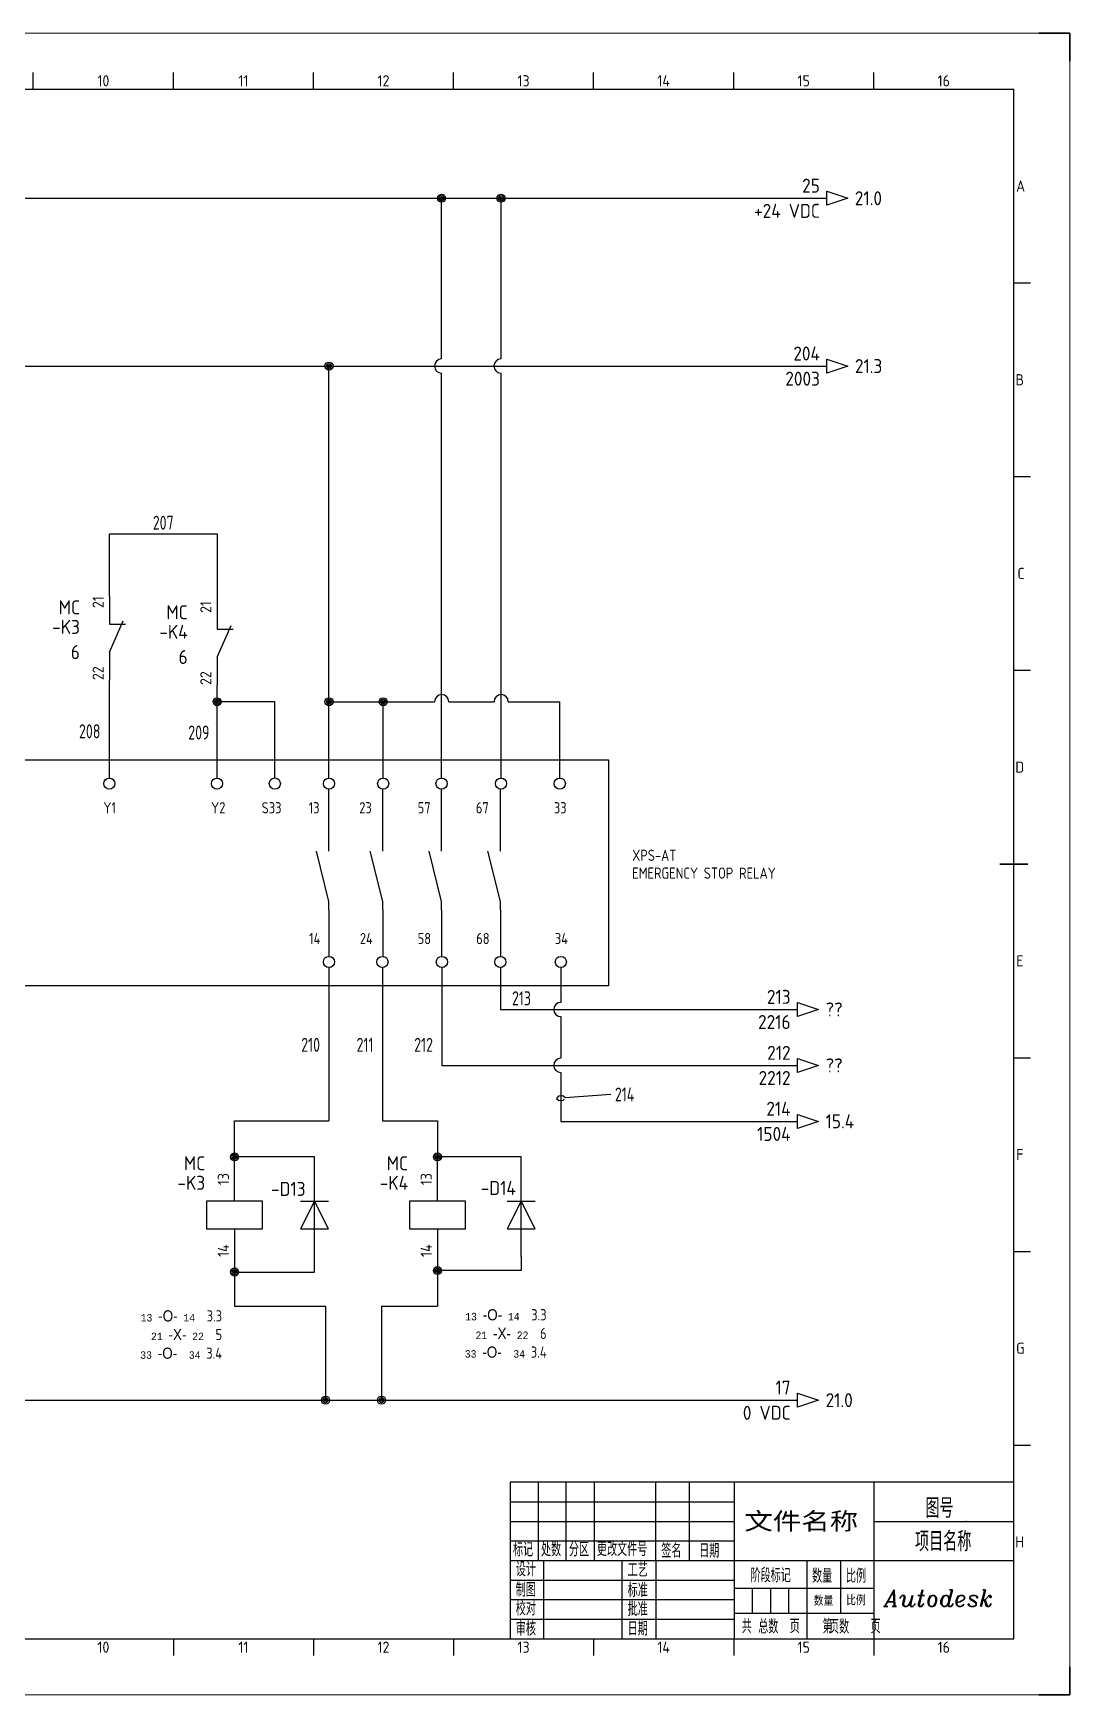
# Model space of a CAD drawing. Header units: millimetres. Extents: x 0 to 841, y 0 to 594.
# Drawn here: x 471 to 841, y 0 to 594 of the extents above; entities that cross this region are included whole.
import ezdxf
from ezdxf.enums import TextEntityAlignment as Align

# ---------------------------------------------------------------- set-up
doc = ezdxf.new("R2010")
doc.units = ezdxf.units.MM
doc.header["$LTSCALE"] = 12
for name, color, linetype in [('AE_BOR', 1, 'Continuous'), ('BLU_1.0mm^2', 5, 'Continuous'), ('DESC', 150, 'Continuous'), ('GRN_2.5mm^2', 3, 'Continuous'), ('GRY_1.5mm^2', 9, 'Continuous'), ('LOC', 8, 'Continuous'), ('MISC', 7, 'Continuous'), ('SYMS', 7, 'Continuous'), ('TAGS', 150, 'Continuous'), ('TERMS', 123, 'Continuous'), ('WIRENO', 72, 'Continuous'), ('WIREREF', 52, 'Continuous'), ('XREF', 7, 'Continuous'), ('XREFCHILD', 134, 'Continuous'), ('图框_外框线', 7, 'Continuous'), ('图框_标题栏属性', 1, 'Continuous'), ('图框_标题栏文字', 6, 'Continuous')]:
    doc.layers.add(name, color=color, linetype=linetype)
doc.styles.get("Standard").update_dxf_attribs({"font": 'txt.shx', "bigfont": 'gbcbig.shx'})
doc.styles.add('WD', font='romans.shx', dxfattribs={"bigfont": 'gbcbig.shx'})
doc.styles.add('WD_IEC', font='isocp2.shx', dxfattribs={"width": 0.9, "height": 4, "bigfont": 'gbcbig.shx'})
doc.styles.add('工程字', font='gbenor.shx', dxfattribs={"bigfont": 'gbcbig.shx'})

# ---------------------------------------------------------------- blocks, each defined once
blk = doc.blocks.new('gb_a1')
for p, q in [((20, 574), (821, 574)), ((821, 20), (821, 574)), ((20, 20), (821, 20))]:
    blk.add_line(p, q)
at = {"layer": 'AE_BOR', "color": 1, "lineweight": 15}
for p, q in [((0, 594), (841, 594)), ((841, 594), (841, 0)), ((841, 0), (0, 0))]:
    blk.add_line(p, q, dxfattribs=at)
at = {"layer": 'AE_BOR', "lineweight": 30}
for p, q in [((841, 594), (830, 594)), ((841, 584), (841, 594)), ((841, 0), (841, 10)), ((841, 0), (830, 0))]:
    blk.add_line(p, q, dxfattribs=at)
at = {"layer": 'AE_BOR'}
for p, q in [((470.5625, 574), (470.5625, 580)), ((520.625, 574), (520.625, 580)), ((570.6875, 574), (570.6875, 580)), ((620.75, 574), (620.75, 580)), ((670.8125, 574), (670.8125, 580)), ((720.875, 574), (720.875, 580)), ((770.9375, 574), (770.9375, 580)), ((821, 504.75), (827, 504.75)), ((821, 435.5), (827, 435.5)), ((821, 366.25), (827, 366.25)), ((821, 227.75), (827, 227.75)), ((821, 158.5), (827, 158.5)), ((821, 89.25), (827, 89.25)), ((520.625, 20), (520.625, 14)), ((570.6875, 20), (570.6875, 14)), ((620.75, 20), (620.75, 14)), ((670.8125, 20), (670.8125, 14)), ((720.875, 20), (720.875, 14)), ((770.9375, 20), (770.9375, 14))]:
    blk.add_line(p, q, dxfattribs=at)
at = {"layer": 'AE_BOR', "color": 2, "lineweight": 30}
blk.add_line((816, 297), (826, 297), dxfattribs=at)
at = {"layer": 'AE_BOR', "style": 'WD_IEC'}
for s, p in [('10', (495.59375, 575)), ('11', (545.65625, 575)), ('12', (595.71875, 575)), ('13', (645.78125, 575)), ('14', (695.84375, 575)), ('15', (745.90625, 575)), ('16', (795.96875, 575)), ('10', (495.59375, 15)), ('11', (545.65625, 15)), ('12', (595.71875, 15)), ('13', (645.78125, 15)), ('14', (695.84375, 15)), ('15', (745.90625, 15)), ('16', (795.96875, 15))]:
    blk.add_text(s, height=4, dxfattribs=at).set_placement(p, align=Align.CENTER)
for s, p in [('A', (825.04762, 539.375)), ('B', (824.66667, 470.125)), ('C', (824.85714, 400.875)), ('D', (824.66667, 331.625)), ('E', (824.47619, 262.375)), ('F', (824.47619, 193.125)), ('G', (824.85714, 123.875)), ('H', (824.66667, 54.625))]:
    blk.add_text(s, height=4, dxfattribs=at).set_placement(p, align=Align.MIDDLE_RIGHT)
blk = doc.blocks.new('VDV1_25')
for p, q in [((237.14, 30.12), (232.64, 48.12)), ((237.14, 48.12), (237.14, 51.12)), ((256.39, 30.12), (251.89, 48.12)), ((256.39, 48.12), (256.39, 51.12)), ((277.39, 30.12), (272.89, 48.12)), ((277.39, 48.12), (277.39, 51.12)), ((298.39, 30.12), (293.89, 48.12)), ((298.39, 48.12), (298.39, 51.12)), ((237.14, 27.12), (237.14, 30.12)), ((256.39, 27.12), (256.39, 30.12)), ((277.39, 27.12), (277.39, 30.12)), ((298.39, 27.12), (298.39, 30.12))]:
    blk.add_line(p, q)
for centre in [(14.88, 72.25), (34.25, 72.25), (55.25, 72.25), (74.38, 72.25), (95.62, 72.25), (116.62, 72.25), (158.62, 72.25), (197.12, 72.25), (217.78, 72.26), (237.14, 72.25), (256.5, 72.25), (277.38, 72.25), (298.62, 72.25), (319.62, 72.25), (14.88, 8.5), (34, 8.5), (74.75, 8.5), (96, 8.5), (237.12, 8.5), (256.25, 8.5), (277.5, 8.5), (298.38, 8.5), (320, 8.5)]:
    blk.add_circle(centre, 2)
at = {"layer": 'SYMS'}
for p, q in [((0, 80.75), (337, 80.75)), ((0, 0), (0, 80.75)), ((337, 80.75), (337, 0)), ((237.14, 51.12), (237.14, 70.25)), ((256.39, 51.12), (256.39, 70.25)), ((277.39, 51.12), (277.39, 70.25)), ((298.39, 51.12), (298.39, 70.25)), ((237.14, 27.12), (237.12, 10.5)), ((256.39, 27.12), (256.38, 10.5)), ((277.39, 27.12), (277.38, 10.5)), ((298.39, 27.12), (298.38, 10.5)), ((337, 0), (0, 0))]:
    blk.add_line(p, q, dxfattribs=at)
at = {"style": 'WD_IEC', "flags": 1}
for tag, p, height in [('X4TERM01', (12.88, 72.25), 0.256), ('X2TERM01', (14.88, 74.25), 0.256), ('X2TERM02', (34.25, 74.25), 0.256), ('X2TERM03', (55.25, 74.25), 0.256), ('X2TERM04', (74.38, 74.25), 0.256), ('X2TERM05', (95.62, 74.25), 0.256), ('X2TERM06', (116.62, 74.25), 0.256), ('X2TERM07', (158.62, 74.25), 0.256), ('X2TERM08', (197.12, 74.25), 0.256), ('X2TERM09', (217.78, 74.26), 0.256), ('X2TERM10', (237.14, 74.25), 0.256), ('X2TERM11', (256.5, 74.25), 0.256), ('X2TERM12', (277.38, 74.25), 0.256), ('X2TERM13', (298.62, 74.25), 0.256), ('X2TERM14', (319.62, 74.25), 0.256), ('X1TERM14', (321.62, 72.25), 0.256), ('X4TERM15', (12.88, 8.5), 0.256), ('X8TERM15', (14.88, 6.5), 0.256), ('X8TERM16', (34, 6.5), 0.256), ('X8TERM17', (74.75, 6.5), 0.256), ('X8TERM18', (96, 6.5), 0.256), ('X8TERM19', (237.12, 6.5), 0.256), ('X8TERM20', (256.25, 6.5), 0.256), ('X8TERM21', (277.5, 6.5), 0.256), ('X8TERM22', (298.38, 6.5), 0.256), ('X8TERM23', (320, 6.5), 0.256), ('X1TERM23', (322, 8.5), 0.256), ('FAMILY', (0, 0), 0.02), ('CAT', (0, 0), 0.02), ('MFG', (0, 0), 0.02), ('ASSYCODE', (0, 0), 0.02)]:
    blk.add_attdef(tag, p, '', height=height, dxfattribs=at)
at = {"style": 'WD_IEC'}
for tag, p in [('DESC1', (345.5, 44.62)), ('DESC2', (345.5, 38.25)), ('INST', (347.85, 24.39)), ('LOC', (347.97, 17.09))]:
    blk.add_attdef(tag, p, '', height=4, dxfattribs=at)
blk.add_attdef('TAG1', text='', height=4, dxfattribs=at).set_placement((21, 38.25), align=Align.CENTER)
at = {"layer": 'SYMS', "style": 'WD_IEC'}
for tag, p in [('TERM01', (12.88, 61.62)), ('TERM02', (32.12, 61.62)), ('TERM03', (53.12, 61.62)), ('TERM04', (72.25, 61.62)), ('TERM05', (93.5, 61.62)), ('TERM06', (114.5, 61.62)), ('TERM07', (156.5, 61.62)), ('TERM08', (195, 61.62)), ('TERM09', (213.07, 61.62)), ('TERM10', (229.88, 61.62)), ('TERM11', (247.95, 61.62)), ('TERM12', (268.83, 61.62)), ('TERM13', (289.63, 61.62)), ('TERM14', (317.5, 61.62)), ('TERM15', (10.62, 14.88)), ('TERM16', (29.75, 14.88)), ('TERM17', (72.62, 14.88)), ('TERM18', (93.88, 14.88)), ('TERM19', (230.02, 14.88)), ('TERM20', (248.18, 14.88)), ('TERM21', (268.83, 14.88)), ('TERM22', (289.75, 14.88)), ('TERM23', (317.88, 14.88))]:
    blk.add_attdef(tag, p, '', height=4, dxfattribs=at)
blk = doc.blocks.new('VDI1')
for p, q in [((0, 7.5), (0, -7.5)), ((0, -2.5), (-2.5, 2.5)), ((-2.5, 2.5), (2.5, 2.5)), ((2.5, 2.5), (0, -2.5)), ((-2.5, -2.5), (2.5, -2.5))]:
    blk.add_line(p, q)
at = {"style": 'WD_IEC'}
for tag, p in [('INST', (-5.5, 10.25)), ('LOC', (-5.5, 6.75)), ('TAG1', (-5.5, 3.25)), ('DESC1', (-5.5, -6.35)), ('DESC2', (-5.5, -9.85)), ('DESC3', (-5.5, -13.35))]:
    blk.add_attdef(tag, text='', height=2.5, dxfattribs=at).set_placement(p, align=Align.RIGHT)
blk.add_attdef('TERM01', text='', height=2, rotation=90, dxfattribs=at).set_placement((-1, 7.5), align=Align.RIGHT)
at = {"style": 'WD_IEC', "flags": 1}
for tag, p, height in [('X2TERM01', (0, 7.5), 0.32), ('ASSYCODE', (1, -4), 1), ('FAMILY', (1, -5.5), 1), ('X8TERM02', (0, -7.5), 0.32), ('CATDESC', (1, -7), 1)]:
    blk.add_attdef(tag, p, '', height=height, dxfattribs=at)
at = {"style": 'WD_IEC', "flags": 9}
for tag, p in [('MFG', (-5.5, -0.25)), ('CAT', (-5.5, -2.75))]:
    blk.add_attdef(tag, text='', height=1.5, dxfattribs=at).set_placement(p, align=Align.RIGHT)
at = {"style": 'WD_IEC'}
blk.add_attdef('TERM02', (-1, -7.5), '', height=2, rotation=90, dxfattribs=at)
blk = doc.blocks.new('HA1S1')
blk.add_lwpolyline([(0, 1.25), (3.75, 0), (0, -1.25)], close=True)
at = {"style": 'WD_IEC'}
for tag, height, flags, p in [('WIRENO', 2.5, 8, (-1.25, 1)), ('SIGCODE', 1, 1, (5, 1.8))]:
    blk.add_attdef(tag, text='', height=height, dxfattribs=dict(at, flags=flags)).set_placement(p, align=Align.RIGHT)
at = {"style": 'WD_IEC', "flags": 1}
blk.add_attdef('X4TERM01', (0, 0), '', height=0.32, dxfattribs=at)
at = {"style": 'WD_IEC'}
blk.add_attdef('XREF', text='', height=2.5, dxfattribs=at).set_placement((5, 0), align=Align.MIDDLE_LEFT)
blk.add_attdef('DESC1', text='', height=2.5, dxfattribs=at).set_placement((-1.25, -1), align=Align.TOP_RIGHT)
blk = doc.blocks.new('VCR1')
for p, q in [((0, 2.5), (0, 7.5)), ((0, -2.5), (0, -7.5))]:
    blk.add_line(p, q)
blk.add_lwpolyline([(-5, 2.5), (-5, -2.5), (5, -2.5), (5, 2.5)], close=True)
at = {"style": 'WD_IEC'}
for tag, p in [('INST', (-5.25, 11.5)), ('LOC', (-5.25, 8)), ('TAG1', (-5.25, 4.5)), ('DESC1', (-5.25, -6.85)), ('DESC2', (-5.25, -10.35)), ('DESC3', (-5.25, -13.85))]:
    blk.add_attdef(tag, text='', height=2.5, dxfattribs=at).set_placement(p, align=Align.RIGHT)
blk.add_attdef('TERM01', text='', height=2, rotation=90, dxfattribs=at).set_placement((-1, 7.5), align=Align.RIGHT)
at = {"style": 'WD_IEC', "flags": 1}
for tag, p, height in [('X2TERM01', (0, 7.5), 0.32), ('X4LINK', (-5, 0), 0.32), ('X1LINK', (5, 0), 0.32), ('ASSYCODE', (1, -4), 1), ('FAMILY', (1, -5.5), 1), ('X8TERM02', (0, -7.5), 0.32), ('CATDESC', (1, -7), 1)]:
    blk.add_attdef(tag, p, '', height=height, dxfattribs=at)
at = {"style": 'WD_IEC', "flags": 9}
for tag, p in [('MFG', (-6, 1)), ('CAT', (-6, -1.5))]:
    blk.add_attdef(tag, text='', height=1.5, dxfattribs=at).set_placement(p, align=Align.RIGHT)
at = {"style": 'WD_IEC'}
blk.add_attdef('TERM02', (-1, -7.5), '', height=2, rotation=90, dxfattribs=at)
at = {"lineweight": 9, "style": 'WD_IEC'}
for tag, p in [('NO', (-5.5, -16.5)), ('NC', (-5.5, -20))]:
    blk.add_attdef(tag, text='', height=2.5, dxfattribs=at).set_placement(p, align=Align.TOP_RIGHT)
for tag, p in [('XREFNO', (-4, -16.5)), ('XREFNC', (-4, -20))]:
    blk.add_attdef(tag, text='', height=2.5, dxfattribs=at).set_placement(p, align=Align.TOP_LEFT)
blk = doc.blocks.new('VCR22')
for p, q in [((0, 7.5), (0, 2.5)), ((0, -2.5), (2.5, 3.12)), ((0, 2.5), (2.87, 2.5)), ((0, -2.5), (0, -7.5))]:
    blk.add_line(p, q)
at = {"style": 'WD_IEC'}
for tag, p in [('INST', (-5.25, 7.75)), ('LOC', (-5.25, 4.25)), ('TAG2', (-5.25, 0.75)), ('XREF', (-5.25, -3.75)), ('DESC1', (-5.25, -7.6)), ('DESC2', (-5.25, -11.1)), ('DESC3', (-5.25, -14.6))]:
    blk.add_attdef(tag, text='', height=2.5, dxfattribs=at).set_placement(p, align=Align.RIGHT)
blk.add_attdef('TERM01', text='', height=2, rotation=90, dxfattribs=at).set_placement((-1, 7.5), align=Align.RIGHT)
at = {"style": 'WD_IEC', "flags": 1}
for tag, p, height in [('X2TERM01', (0, 7.5), 0.32), ('X4LINK', (-2, 0), 0.32), ('X1LINK', (1.11, 0), 0.32), ('CONTACT', (4, -3.5), 1), ('FAMILY', (4, -5), 1), ('X8TERM02', (0, -7.5), 0.32)]:
    blk.add_attdef(tag, p, '', height=height, dxfattribs=at)
at = {"style": 'WD_IEC'}
blk.add_attdef('TERM02', (-1, -7.5), '', height=2, rotation=90, dxfattribs=at)
blk = doc.blocks.new('WD_WNH')
at = {"linetype": 'Continuous', "style": 'WD_IEC', "width": 0.8}
blk.add_attdef('WIRENO', text='', height=2.5, dxfattribs=at).set_placement((0, 0.75), align=Align.CENTER)
at = {"style": 'WD_IEC', "flags": 1}
for tag, p in [('W08USER', (0, 0.375)), ('W04USER', (0, 0.875)), ('W05USER', (0, 0.75)), ('W09USER', (0, 0.25)), ('W03USER', (0, 1)), ('W06USER', (0, 0.625)), ('W07USER', (0, 0.5)), ('W02USER', (0, 1.125)), ('W01USER', (0, 1.25)), ('W10USER', (0, 0.125))]:
    blk.add_attdef(tag, text='', height=0.08, dxfattribs=at).set_placement(p, align=Align.CENTER)
blk = doc.blocks.new('WD_WNV')
at = {"linetype": 'Continuous', "style": 'WD_IEC', "width": 0.8}
blk.add_attdef('WIRENO', text='', height=2.5, dxfattribs=at).set_placement((-1.6, 0), align=Align.MIDDLE_RIGHT)
at = {"style": 'WD_IEC', "flags": 1}
for tag, p in [('W08USER', (-1, 0.375)), ('W04USER', (-1, 0.875)), ('W05USER', (-1, 0.75)), ('W09USER', (-1, 0.25)), ('W03USER', (-1, 1)), ('W06USER', (-1, 0.625)), ('W07USER', (-1, 0.5)), ('W02USER', (-1, 1.125)), ('W01USER', (-1, 1.25)), ('W10USER', (-1, 0.125))]:
    blk.add_attdef(tag, text='', height=0.08, dxfattribs=at).set_placement(p, align=Align.CENTER)
blk = doc.blocks.new('CorpLogoBlock')
at = {"insert": (-46.09, 17.54), "char_height": 6, "width": 37.2055, "attachment_point": 1, "style": '工程字'}
blk.add_mtext('{\\Fitalic|c0;Autodesk}', dxfattribs=at)
blk = doc.blocks.new('GB_TitleBlock')
at = {"lineweight": -3}
for p, q in [((-50, 42), (0, 42)), ((-50, 28), (0, 28))]:
    blk.add_line(p, q, dxfattribs=at)
blk.add_point((-16.99, 42), dxfattribs=at)
at = {"layer": '图框_外框线'}
for p, q in [((-170, 56), (-170, 28)), ((-160, 28), (-160, 56)), ((-150, 56), (-150, 28)), ((-128, 28), (-128, 56)), ((-116, 56), (-116, 28)), ((-100, 56), (-100, 0)), ((-50, 56), (-50, 0)), ((-180, 49), (-100, 49)), ((-180, 42), (-100, 42)), ((-180, 35), (-100, 35)), ((-180, 28), (-50, 28)), ((-168, 0), (-168, 28)), ((-140, 0), (-140, 28)), ((-128, 28), (-128, 0)), ((-74, 28), (-74, 0)), ((-62, 28), (-62, 9)), ((-180, 21), (-100, 21)), ((-50, 18), (-100, 18)), ((-93.5, 18), (-93.5, 9)), ((-87, 18), (-87, 9)), ((-80.5, 18), (-80.5, 9)), ((-180, 14), (-100, 14)), ((-180, 7), (-100, 7)), ((-50, 9), (-100, 9))]:
    blk.add_line(p, q, dxfattribs=at)
blk.add_lwpolyline([(0, 56), (-180, 56), (-180, 0), (0, 0), (0, 56)], dxfattribs=at)
at = {"style": 'WD', "flags": 1}
blk.add_attdef('WD_TB', (-168.38, 50.46), '', height=2, dxfattribs=at)
at = {"layer": '图框_标题栏属性', "style": '工程字'}
for tag, p in [('REV3', (-179.58, 50.91)), ('REV2', (-179.43, 43.49)), ('REV1', (-179.43, 36.77))]:
    blk.add_attdef(tag, p, '', height=3, dxfattribs=at)
for tag, height, width, p, p2 in [('REV3DET', 3, 13.288798, (-148.76, 50.77), (-130.49, 50.77)), ('BY3', 3, 6.930672, (-126.95, 50.77), (-117.42, 50.77)), ('RD3', 3, 9.096075, (-114.66, 50.77), (-102.16, 50.77)), ('REV2DET', 3, 1.39216, (-148.76, 43.77), (-130.49, 43.77)), ('BY2', 3, 6.930672, (-126.95, 43.77), (-117.42, 43.77)), ('RD2', 3, 9.096075, (-114.66, 43.77), (-102.16, 43.77)), ('文件名称', 7, 2.04191, (-96.3, 38.33), (-55.63, 38.33)), ('REV1DET', 3, 13.288798, (-148.76, 36.77), (-130.49, 36.77)), ('BY1', 3, 6.930672, (-126.95, 36.77), (-117.42, 36.77)), ('RD1', 3, 9.096075, (-114.66, 36.77), (-102.16, 36.77))]:
    blk.add_attdef(tag, text='', height=height, dxfattribs=dict(at, width=width)).set_placement(p, p2, align=Align.FIT)
for tag, p in [('图号', (-26.57, 46.93)), ('项目名称', (-25.25, 35.16))]:
    blk.add_attdef(tag, text='', height=7, dxfattribs=at).set_placement(p, align=Align.MIDDLE)
at = {"layer": '图框_标题栏属性', "lineweight": -3}
for tag, p in [('设计', (-163.59, 22.3)), ('工艺', (-123.59, 22.3)), ('制图', (-163.59, 15.3)), ('标准', (-123.59, 15.3)), ('校对', (-163.59, 8.3)), ('批准', (-123.59, 8.3)), ('审核', (-163.59, 1.3)), ('日期', (-123.59, 1.3))]:
    blk.add_attdef(tag, p, '', height=5, dxfattribs=at)
at = {"layer": '图框_标题栏属性', "style": '工程字'}
for tag, height, p in [('数量', 3.5, (-68.02, 13.58)), ('比例', 3.5, (-56.4, 13.74)), ('总数', 5, (-87.74, 4.36)), ('页数', 5, (-62.45, 4.36))]:
    blk.add_attdef(tag, text='', height=height, dxfattribs=at).set_placement(p, align=Align.MIDDLE_CENTER)
at = {"layer": '图框_标题栏文字', "style": '工程字'}
for s, p in [('标记', (-179, 29.44)), ('处数', (-169, 29.44)), ('分区', (-159, 29.44)), ('更改文件号', (-149, 29.59)), ('签名', (-126, 29)), ('日期', (-112.47, 28.98)), ('设计', (-177.99, 22.35)), ('工艺', (-138.02, 22.15)), ('阶段标记', (-94.11, 20.2)), ('数量', (-72.11, 20)), ('比例', (-60, 20)), ('制图', (-178.04, 15.02)), ('标准', (-137.99, 14.92)), ('校对', (-177.99, 8.33)), ('批准', (-138.02, 8.15)), ('审核', (-177.99, 1.15)), ('日期', (-138.02, 1.15)), ('共     页   第     页', (-97.24, 2))]:
    blk.add_text(s, height=5, dxfattribs=at).set_placement(p)
blk = doc.blocks.new('wddot')
for radius in [0.72, 0.449, 0.223]:
    blk.add_circle((0, 0), radius)

msp = doc.modelspace()

# ---------------------------------------------------------------- linework, layer by layer
at = {"layer": 'BLU_1.0mm^2'}
for p, q in [((78.91, 535), (754.18, 535)), ((616.48, 477.54), (616.48, 535)), ((637.73, 477.54), (637.73, 535)), ((616.48, 327.74), (616.48, 472.46)), ((637.73, 327.74), (637.73, 472.46))]:
    msp.add_line(p, q, dxfattribs=at)
for centre in [(616.48, 475), (637.73, 475)]:
    msp.add_arc(centre, 2.54, 90, 270, dxfattribs=at)
at = {"layer": 'GRN_2.5mm^2'}
msp.add_line((68.45, 105.32), (743.73, 105.32), dxfattribs=at)
at = {"layer": 'GRY_1.5mm^2'}
for p, q in [((411.71, 475), (754.21, 475)), ((576.24, 327.74), (576.24, 475)), ((497.73, 415), (536.23, 415)), ((497.73, 392.75), (497.73, 415)), ((536.23, 415), (536.23, 391)), ((497.73, 327.74), (497.73, 362.75)), ((536.23, 327.74), (536.23, 361)), ((556.89, 355), (536.23, 355)), ((556.89, 327.74), (556.89, 355)), ((576.24, 355), (614, 355)), ((595.6, 327.74), (595.6, 355)), ((619.08, 355), (635.25, 355)), ((640.33, 355), (658.73, 355)), ((658.73, 327.74), (658.73, 355)), ((576.23, 259.99), (576.23, 205.13)), ((595.35, 259.99), (595.35, 205.13)), ((616.6, 259.99), (616.6, 225)), ((637.48, 259.99), (637.48, 245)), ((659.1, 259.99), (659.1, 247.54)), ((637.48, 245), (743.73, 245)), ((659.1, 242.46), (659.1, 227.54)), ((616.6, 225), (743.73, 225)), ((659.1, 222.46), (659.1, 205)), ((542.49, 205.13), (576.23, 205.13)), ((542.49, 192.28), (542.49, 205.13)), ((595.35, 205.13), (615, 205.13)), ((615, 205.13), (615, 192.28)), ((659.1, 205), (743.73, 205)), ((571.06, 192.28), (542.49, 192.28)), ((542.49, 186.52), (542.49, 192.28)), ((571.06, 186.52), (571.06, 192.28)), ((644.93, 192.28), (615, 192.28)), ((615, 186.52), (615, 192.28)), ((644.93, 186.52), (644.93, 192.28)), ((542.49, 156.52), (542.49, 151.13)), ((571.06, 151.13), (571.06, 156.52)), ((615, 156.52), (615, 151.65)), ((644.93, 156.52), (644.93, 151.65)), ((542.49, 151.13), (571.06, 151.13)), ((542.49, 151.13), (542.49, 138.91)), ((615, 151.65), (615, 138.91)), ((644.93, 151.65), (615, 151.65)), ((542.49, 138.91), (575, 138.91)), ((575, 138.91), (575, 105.32)), ((595, 138.91), (595, 105.32)), ((595, 138.91), (615, 138.91))]:
    msp.add_line(p, q, dxfattribs=at)
for centre, start, end in [((616.54, 355), 0, 180), ((637.79, 355), 0, 180), ((659.1, 245), 90, 270), ((659.1, 225), 90, 270)]:
    msp.add_arc(centre, 2.54, start, end, dxfattribs=at)
at = {"layer": 'WIRENO'}
msp.add_lwpolyline([(676.98, 214.62), (660.68, 213.4), (659.83, 214.13), (658.25, 214.01), (657.52, 213.16), (658.37, 212.43), (659.95, 212.55), (660.32, 212.97)], dxfattribs=at)

# ---------------------------------------------------------------- block references
for name, p in [('gb_a1', (0, 0)), ('CorpLogoBlock', (821, 20))]:
    msp.add_blockref(name, p)
ref = msp.add_blockref('GB_TitleBlock', (821, 20))
ref.add_attrib('页数', '页数', dxfattribs={"layer": '图框_标题栏属性', "height": 5, "style": '工程字'}).set_placement((758.55, 24.36), align=Align.MIDDLE_CENTER)
ref.add_attrib('总数', '总数', dxfattribs={"layer": '图框_标题栏属性', "height": 5, "style": '工程字'}).set_placement((733.26, 24.36), align=Align.MIDDLE_CENTER)
ref.add_attrib('比例', '比例', dxfattribs={"layer": '图框_标题栏属性', "height": 3.5, "style": '工程字'}).set_placement((764.6, 33.74), align=Align.MIDDLE_CENTER)
ref.add_attrib('数量', '数量', dxfattribs={"layer": '图框_标题栏属性', "height": 3.5, "style": '工程字'}).set_placement((752.98, 33.58), align=Align.MIDDLE_CENTER)
ref.add_attrib('项目名称', '项目名称', dxfattribs={"layer": '图框_标题栏属性', "height": 7, "style": '工程字'}).set_placement((795.75, 55.16), align=Align.MIDDLE)
ref.add_attrib('图号', '图号', dxfattribs={"layer": '图框_标题栏属性', "height": 7, "style": '工程字'}).set_placement((794.43, 66.93), align=Align.MIDDLE)
ref.add_attrib('文件名称', '文件名称', dxfattribs={"layer": '图框_标题栏属性', "height": 7, "style": '工程字', "width": 2.04191}).set_placement((724.7, 58.33), (765.37, 58.33), align=Align.FIT)
at = {"layer": 'SYMS'}
ref = msp.add_blockref('HA1S1', (754.18, 535), dxfattribs=dict(at, xscale=2, yscale=2, zscale=2))
ref.add_attrib('WIRENO', '25', dxfattribs={"layer": 'WIREREF', "height": 5, "style": 'WD_IEC', "flags": 8}).set_placement((751.68, 537), align=Align.RIGHT)
ref.add_attrib('DESC1', '+24 VDC', dxfattribs={"layer": 'DESC', "height": 5, "style": 'WD_IEC'}).set_placement((751.68, 533), align=Align.TOP_RIGHT)
ref.add_attrib('XREF', '21.0', dxfattribs={"layer": 'XREF', "height": 5, "style": 'WD_IEC'}).set_placement((764.18, 535), align=Align.MIDDLE_LEFT)
at = {"layer": 'SYMS', "xscale": 2, "yscale": 2, "zscale": 2}
for p in [(616.48, 535), (637.73, 535), (576.24, 475), (536.23, 355), (576.24, 355), (595.6, 355), (542.49, 192.28), (615, 192.28), (542.49, 151.13), (615, 151.65), (575, 105.32), (595, 105.32)]:
    msp.add_blockref('wddot', p, dxfattribs=at)
at = {"layer": 'SYMS'}
ref = msp.add_blockref('HA1S1', (754.21, 475), dxfattribs=dict(at, xscale=2, yscale=2, zscale=2))
ref.add_attrib('WIRENO', '204', dxfattribs={"layer": 'WIREREF', "height": 5, "style": 'WD_IEC', "flags": 8}).set_placement((751.71, 477), align=Align.RIGHT)
ref.add_attrib('DESC1', '2003', dxfattribs={"layer": 'DESC', "height": 5, "style": 'WD_IEC'}).set_placement((751.71, 473), align=Align.TOP_RIGHT)
ref.add_attrib('XREF', '21.3', dxfattribs={"layer": 'XREF', "height": 5, "style": 'WD_IEC'}).set_placement((764.21, 475), align=Align.MIDDLE_LEFT)
ref = msp.add_blockref('VCR22', (497.73, 377.75), dxfattribs=dict(at, xscale=2, yscale=2, zscale=2))
ref.add_attrib('TAG2', '-K3', dxfattribs={"layer": 'TAGS', "height": 5, "style": 'WD_IEC'}).set_placement((487.23, 379.25), align=Align.RIGHT)
ref.add_attrib('LOC', 'MC', dxfattribs={"layer": 'LOC', "height": 5, "style": 'WD_IEC'}).set_placement((487.23, 386.25), align=Align.RIGHT)
ref.add_attrib('XREF', '6', dxfattribs={"layer": 'XREFCHILD', "height": 5, "style": 'WD_IEC'}).set_placement((487.23, 370.25), align=Align.RIGHT)
ref.add_attrib('TERM01', '21', dxfattribs={"layer": 'TERMS', "height": 4, "rotation": 90, "style": 'WD_IEC'}).set_placement((495.73, 392.75), align=Align.RIGHT)
ref.add_attrib('TERM02', '22', (495.73, 362.75), dxfattribs={"layer": 'TERMS', "height": 4, "rotation": 90, "style": 'WD_IEC'})
ref = msp.add_blockref('VCR22', (536.23, 376), dxfattribs=dict(at, xscale=2, yscale=2, zscale=2))
ref.add_attrib('TAG2', '-K4', dxfattribs={"layer": 'TAGS', "height": 5, "style": 'WD_IEC'}).set_placement((525.73, 377.5), align=Align.RIGHT)
ref.add_attrib('LOC', 'MC', dxfattribs={"layer": 'LOC', "height": 5, "style": 'WD_IEC'}).set_placement((525.73, 384.5), align=Align.RIGHT)
ref.add_attrib('XREF', '6', dxfattribs={"layer": 'XREFCHILD', "height": 5, "style": 'WD_IEC'}).set_placement((525.73, 368.5), align=Align.RIGHT)
ref.add_attrib('TERM01', '21', dxfattribs={"layer": 'TERMS', "height": 4, "rotation": 90, "style": 'WD_IEC'}).set_placement((534.23, 391), align=Align.RIGHT)
ref.add_attrib('TERM02', '22', (534.23, 361), dxfattribs={"layer": 'TERMS', "height": 4, "rotation": 90, "style": 'WD_IEC'})
ref = msp.add_blockref('VDV1_25', (339.1, 253.49), dxfattribs=at)
ref.add_attrib('TERM10', '13', (568.98, 315.11), dxfattribs={"layer": 'TERMS', "height": 4, "style": 'WD_IEC', "width": 0.9})
ref.add_attrib('TERM23', '34', (656.98, 268.36), dxfattribs={"layer": 'TERMS', "height": 4, "style": 'WD_IEC', "width": 0.9})
ref.add_attrib('TERM22', '68', (628.85, 268.36), dxfattribs={"layer": 'TERMS', "height": 4, "style": 'WD_IEC', "width": 0.9})
ref.add_attrib('TERM21', '58', (607.93, 268.36), dxfattribs={"layer": 'TERMS', "height": 4, "style": 'WD_IEC', "width": 0.9})
ref.add_attrib('TERM20', '24', (587.28, 268.36), dxfattribs={"layer": 'TERMS', "height": 4, "style": 'WD_IEC', "width": 0.9})
ref.add_attrib('TERM19', '14', (569.13, 268.36), dxfattribs={"layer": 'TERMS', "height": 4, "style": 'WD_IEC', "width": 0.9})
ref.add_attrib('TERM18', 'Y4', (432.98, 268.36), dxfattribs={"layer": 'TERMS', "height": 4, "style": 'WD_IEC', "width": 0.9})
ref.add_attrib('TERM17', 'Y3', (411.73, 268.36), dxfattribs={"layer": 'TERMS', "height": 4, "style": 'WD_IEC', "width": 0.9})
ref.add_attrib('TERM16', 'PE', (368.85, 268.36), dxfattribs={"layer": 'TERMS', "height": 4, "style": 'WD_IEC', "width": 0.9})
ref.add_attrib('TERM15', 'A2', (349.73, 268.36), dxfattribs={"layer": 'TERMS', "height": 4, "style": 'WD_IEC', "width": 0.9})
ref.add_attrib('TERM14', '33', (656.6, 315.11), dxfattribs={"layer": 'TERMS', "height": 4, "style": 'WD_IEC', "width": 0.9})
ref.add_attrib('TERM13', '67', (628.73, 315.11), dxfattribs={"layer": 'TERMS', "height": 4, "style": 'WD_IEC', "width": 0.9})
ref.add_attrib('TERM12', '57', (607.93, 315.11), dxfattribs={"layer": 'TERMS', "height": 4, "style": 'WD_IEC', "width": 0.9})
ref.add_attrib('TERM11', '23', (587.05, 315.11), dxfattribs={"layer": 'TERMS', "height": 4, "style": 'WD_IEC', "width": 0.9})
ref.add_attrib('TERM09', 'S33', (552.17, 315.11), dxfattribs={"layer": 'TERMS', "height": 4, "style": 'WD_IEC', "width": 0.9})
ref.add_attrib('TERM08', 'Y2', (534.1, 315.11), dxfattribs={"layer": 'TERMS', "height": 4, "style": 'WD_IEC', "width": 0.9})
ref.add_attrib('TERM07', 'Y1', (495.6, 315.11), dxfattribs={"layer": 'TERMS', "height": 4, "style": 'WD_IEC', "width": 0.9})
ref.add_attrib('TERM06', 'S22', (453.6, 315.11), dxfattribs={"layer": 'TERMS', "height": 4, "style": 'WD_IEC', "width": 0.9})
ref.add_attrib('TERM05', 'S21', (432.6, 315.11), dxfattribs={"layer": 'TERMS', "height": 4, "style": 'WD_IEC', "width": 0.9})
ref.add_attrib('TERM04', 'S12', (411.35, 315.11), dxfattribs={"layer": 'TERMS', "height": 4, "style": 'WD_IEC', "width": 0.9})
ref.add_attrib('TERM03', 'B1', (392.23, 315.11), dxfattribs={"layer": 'TERMS', "height": 4, "style": 'WD_IEC', "width": 0.9})
ref.add_attrib('TERM02', 'S11', (371.23, 315.11), dxfattribs={"layer": 'TERMS', "height": 4, "style": 'WD_IEC', "width": 0.9})
ref.add_attrib('TERM01', 'A1', (351.98, 315.11), dxfattribs={"layer": 'TERMS', "height": 4, "style": 'WD_IEC', "width": 0.9})
ref.add_attrib('DESC1', 'XPS-AT', (684.6, 298.11), dxfattribs={"layer": 'DESC', "height": 4, "style": 'WD_IEC', "width": 0.9})
ref.add_attrib('LOC', 'MC', (357.34, 299.05), dxfattribs={"layer": 'LOC', "height": 4, "style": 'WD_IEC', "width": 0.9})
ref.add_attrib('DESC2', 'EMERGENCY STOP RELAY', (684.6, 291.74), dxfattribs={"layer": 'DESC', "height": 4, "style": 'WD_IEC', "width": 0.9})
ref.add_attrib('TAG1', '-U4', dxfattribs={"layer": 'TAGS', "height": 4, "style": 'WD_IEC', "width": 0.9}).set_placement((360.1, 291.74), align=Align.CENTER)
ref = msp.add_blockref('HA1S1', (743.73, 245), dxfattribs=dict(at, xscale=2, yscale=2, zscale=2))
ref.add_attrib('WIRENO', '213', dxfattribs={"layer": 'WIREREF', "height": 5, "style": 'WD_IEC', "flags": 8}).set_placement((741.23, 247), align=Align.RIGHT)
ref.add_attrib('DESC1', '2216', dxfattribs={"layer": 'DESC', "height": 5, "style": 'WD_IEC'}).set_placement((741.23, 243), align=Align.TOP_RIGHT)
ref.add_attrib('XREF', '??', dxfattribs={"layer": 'XREF', "height": 5, "style": 'WD_IEC'}).set_placement((753.73, 245), align=Align.MIDDLE_LEFT)
ref = msp.add_blockref('HA1S1', (743.73, 225), dxfattribs=dict(at, xscale=2, yscale=2, zscale=2))
ref.add_attrib('WIRENO', '212', dxfattribs={"layer": 'WIREREF', "height": 5, "style": 'WD_IEC', "flags": 8}).set_placement((741.23, 227), align=Align.RIGHT)
ref.add_attrib('DESC1', '2212', dxfattribs={"layer": 'DESC', "height": 5, "style": 'WD_IEC'}).set_placement((741.23, 223), align=Align.TOP_RIGHT)
ref.add_attrib('XREF', '??', dxfattribs={"layer": 'XREF', "height": 5, "style": 'WD_IEC'}).set_placement((753.73, 225), align=Align.MIDDLE_LEFT)
ref = msp.add_blockref('HA1S1', (743.73, 205), dxfattribs=dict(at, xscale=2, yscale=2, zscale=2))
ref.add_attrib('WIRENO', '214', dxfattribs={"layer": 'WIREREF', "height": 5, "style": 'WD_IEC', "flags": 8}).set_placement((741.23, 207), align=Align.RIGHT)
ref.add_attrib('DESC1', '1504', dxfattribs={"layer": 'DESC', "height": 5, "style": 'WD_IEC'}).set_placement((741.23, 203), align=Align.TOP_RIGHT)
ref.add_attrib('XREF', '15.4', dxfattribs={"layer": 'XREF', "height": 5, "style": 'WD_IEC'}).set_placement((753.73, 205), align=Align.MIDDLE_LEFT)
ref = msp.add_blockref('VCR1', (542.49, 171.52), dxfattribs=dict(at, xscale=2, yscale=2, zscale=2))
ref.add_attrib('TAG1', '-K3', dxfattribs={"layer": 'TAGS', "height": 5, "style": 'WD_IEC'}).set_placement((531.99, 180.52), align=Align.RIGHT)
ref.add_attrib('LOC', 'MC', dxfattribs={"layer": 'LOC', "height": 5, "style": 'WD_IEC'}).set_placement((531.99, 187.52), align=Align.RIGHT)
ref.add_attrib('TERM01', '13', dxfattribs={"layer": 'TERMS', "height": 4, "rotation": 90, "style": 'WD_IEC'}).set_placement((540.49, 186.52), align=Align.RIGHT)
ref.add_attrib('TERM02', '14', (540.49, 156.52), dxfattribs={"layer": 'TERMS', "height": 4, "rotation": 90, "style": 'WD_IEC'})
ref = msp.add_blockref('VCR1', (615, 171.52), dxfattribs=dict(at, xscale=2, yscale=2, zscale=2))
ref.add_attrib('TAG1', '-K4', dxfattribs={"layer": 'TAGS', "height": 5, "style": 'WD_IEC'}).set_placement((604.5, 180.52), align=Align.RIGHT)
ref.add_attrib('LOC', 'MC', dxfattribs={"layer": 'LOC', "height": 5, "style": 'WD_IEC'}).set_placement((604.5, 187.52), align=Align.RIGHT)
ref.add_attrib('TERM01', '13', dxfattribs={"layer": 'TERMS', "height": 4, "rotation": 90, "style": 'WD_IEC'}).set_placement((613, 186.52), align=Align.RIGHT)
ref.add_attrib('TERM02', '14', (613, 156.52), dxfattribs={"layer": 'TERMS', "height": 4, "rotation": 90, "style": 'WD_IEC'})
ref = msp.add_blockref('VDI1', (571.06, 171.52), dxfattribs=dict(at, xscale=-2, yscale=2, zscale=2, rotation=180))
ref.add_attrib('TAG1', '-D13', dxfattribs={"layer": 'TAGS', "height": 5, "style": 'WD_IEC'}).set_placement((567.86, 178.34), align=Align.RIGHT)
ref = msp.add_blockref('VDI1', (644.93, 171.52), dxfattribs=dict(at, xscale=-2, yscale=2, zscale=2, rotation=180))
ref.add_attrib('TAG1', '-D14', dxfattribs={"layer": 'TAGS', "height": 5, "style": 'WD_IEC'}).set_placement((643.03, 178.67), align=Align.RIGHT)
ref = msp.add_blockref('HA1S1', (743.73, 105.32), dxfattribs=dict(at, xscale=2, yscale=2, zscale=2))
ref.add_attrib('WIRENO', '17', dxfattribs={"layer": 'WIREREF', "height": 5, "style": 'WD_IEC', "flags": 8}).set_placement((741.23, 107.32), align=Align.RIGHT)
ref.add_attrib('DESC1', '0 VDC', dxfattribs={"layer": 'DESC', "height": 5, "style": 'WD_IEC'}).set_placement((741.23, 103.32), align=Align.TOP_RIGHT)
ref.add_attrib('XREF', '21.0', dxfattribs={"layer": 'XREF', "height": 5, "style": 'WD_IEC'}).set_placement((753.73, 105.32), align=Align.MIDDLE_LEFT)
at = {"layer": 'WIRENO'}
ref = msp.add_blockref('WD_WNH', (516.98, 415), dxfattribs=dict(at, xscale=2, yscale=2, zscale=2))
ref.add_attrib('WIRENO', '207', dxfattribs={"linetype": 'Continuous', "height": 5, "style": 'WD_IEC', "width": 0.8}).set_placement((516.98, 416.5), align=Align.CENTER)
ref = msp.add_blockref('WD_WNV', (497.73, 344.43), dxfattribs=dict(at, xscale=2, yscale=2, zscale=2))
ref.add_attrib('WIRENO', '208', dxfattribs={"linetype": 'Continuous', "height": 5, "style": 'WD_IEC', "width": 0.8}).set_placement((494.53, 344.43), align=Align.MIDDLE_RIGHT)
ref = msp.add_blockref('WD_WNV', (536.23, 344.43), dxfattribs=dict(at, xscale=2, yscale=2, zscale=2))
ref.add_attrib('WIRENO', '209', dxfattribs={"linetype": 'Continuous', "height": 5, "style": 'WD_IEC', "width": 0.8}).set_placement((533.52, 343.99), align=Align.MIDDLE_RIGHT)
ref = msp.add_blockref('WD_WNH', (645.05, 245), dxfattribs=dict(at, xscale=2, yscale=2, zscale=2))
ref.add_attrib('WIRENO', '213', dxfattribs={"linetype": 'Continuous', "height": 5, "style": 'WD_IEC', "width": 0.8}).set_placement((645.05, 246.5), align=Align.CENTER)
ref = msp.add_blockref('WD_WNV', (576.23, 232.36), dxfattribs=dict(at, xscale=2, yscale=2, zscale=2))
ref.add_attrib('WIRENO', '210', dxfattribs={"linetype": 'Continuous', "height": 5, "style": 'WD_IEC', "width": 0.8}).set_placement((573.03, 232.36), align=Align.MIDDLE_RIGHT)
ref = msp.add_blockref('WD_WNV', (595.35, 232.36), dxfattribs=dict(at, xscale=2, yscale=2, zscale=2))
ref.add_attrib('WIRENO', '211', dxfattribs={"linetype": 'Continuous', "height": 5, "style": 'WD_IEC', "width": 0.8}).set_placement((592.15, 232.36), align=Align.MIDDLE_RIGHT)
ref = msp.add_blockref('WD_WNV', (616.6, 232.36), dxfattribs=dict(at, xscale=2, yscale=2, zscale=2))
ref.add_attrib('WIRENO', '212', dxfattribs={"linetype": 'Continuous', "height": 5, "style": 'WD_IEC', "width": 0.8}).set_placement((613.4, 232.36), align=Align.MIDDLE_RIGHT)
ref = msp.add_blockref('WD_WNV', (659.1, 213.28), dxfattribs=dict(at, xscale=2, yscale=2, zscale=2))
ref.add_attrib('WIRENO', '214', dxfattribs={"linetype": 'Continuous', "height": 5, "style": 'WD_IEC', "width": 0.8}).set_placement((685.38, 214.61), align=Align.MIDDLE_RIGHT)

# ---------------------------------------------------------------- texts
at = {"layer": 'MISC', "char_height": 4, "attachment_point": 3, "style": 'WD_IEC'}
for s, insert in [('{\\Fmonotxt|c0;\\H0.67x;13 \\Facaderef|c0;\\H1.493x;-O-} {\\Fmonotxt|c0;\\H0.67x;14 } 3.3\\P{\\Fmonotxt|c0;\\H0.67x;21 \\Facaderef|c0;\\H1.493x;-X-} {\\Fmonotxt|c0;\\H0.67x;22 } 5\\P{\\Fmonotxt|c0;\\H0.67x;33 \\Facaderef|c0;\\H1.493x;-O-} {\\Fmonotxt|c0;\\H0.67x; 34} 3.4', (538.03, 137.45)), ('{\\Fmonotxt|c0;\\H0.67x;13 \\Facaderef|c0;\\H1.493x;-O-} {\\Fmonotxt|c0;\\H0.67x;14 } 3.3\\P{\\Fmonotxt|c0;\\H0.67x;21 \\Facaderef|c0;\\H1.493x;-X-} {\\Fmonotxt|c0;\\H0.67x;22 } 6\\P{\\Fmonotxt|c0;\\H0.67x;33 \\Facaderef|c0;\\H1.493x;-O-} {\\Fmonotxt|c0;\\H0.67x; 34} 3.4', (654.02, 137.85))]:
    msp.add_mtext(s, dxfattribs=dict(at, insert=insert))

doc.saveas('drawing.dxf')
